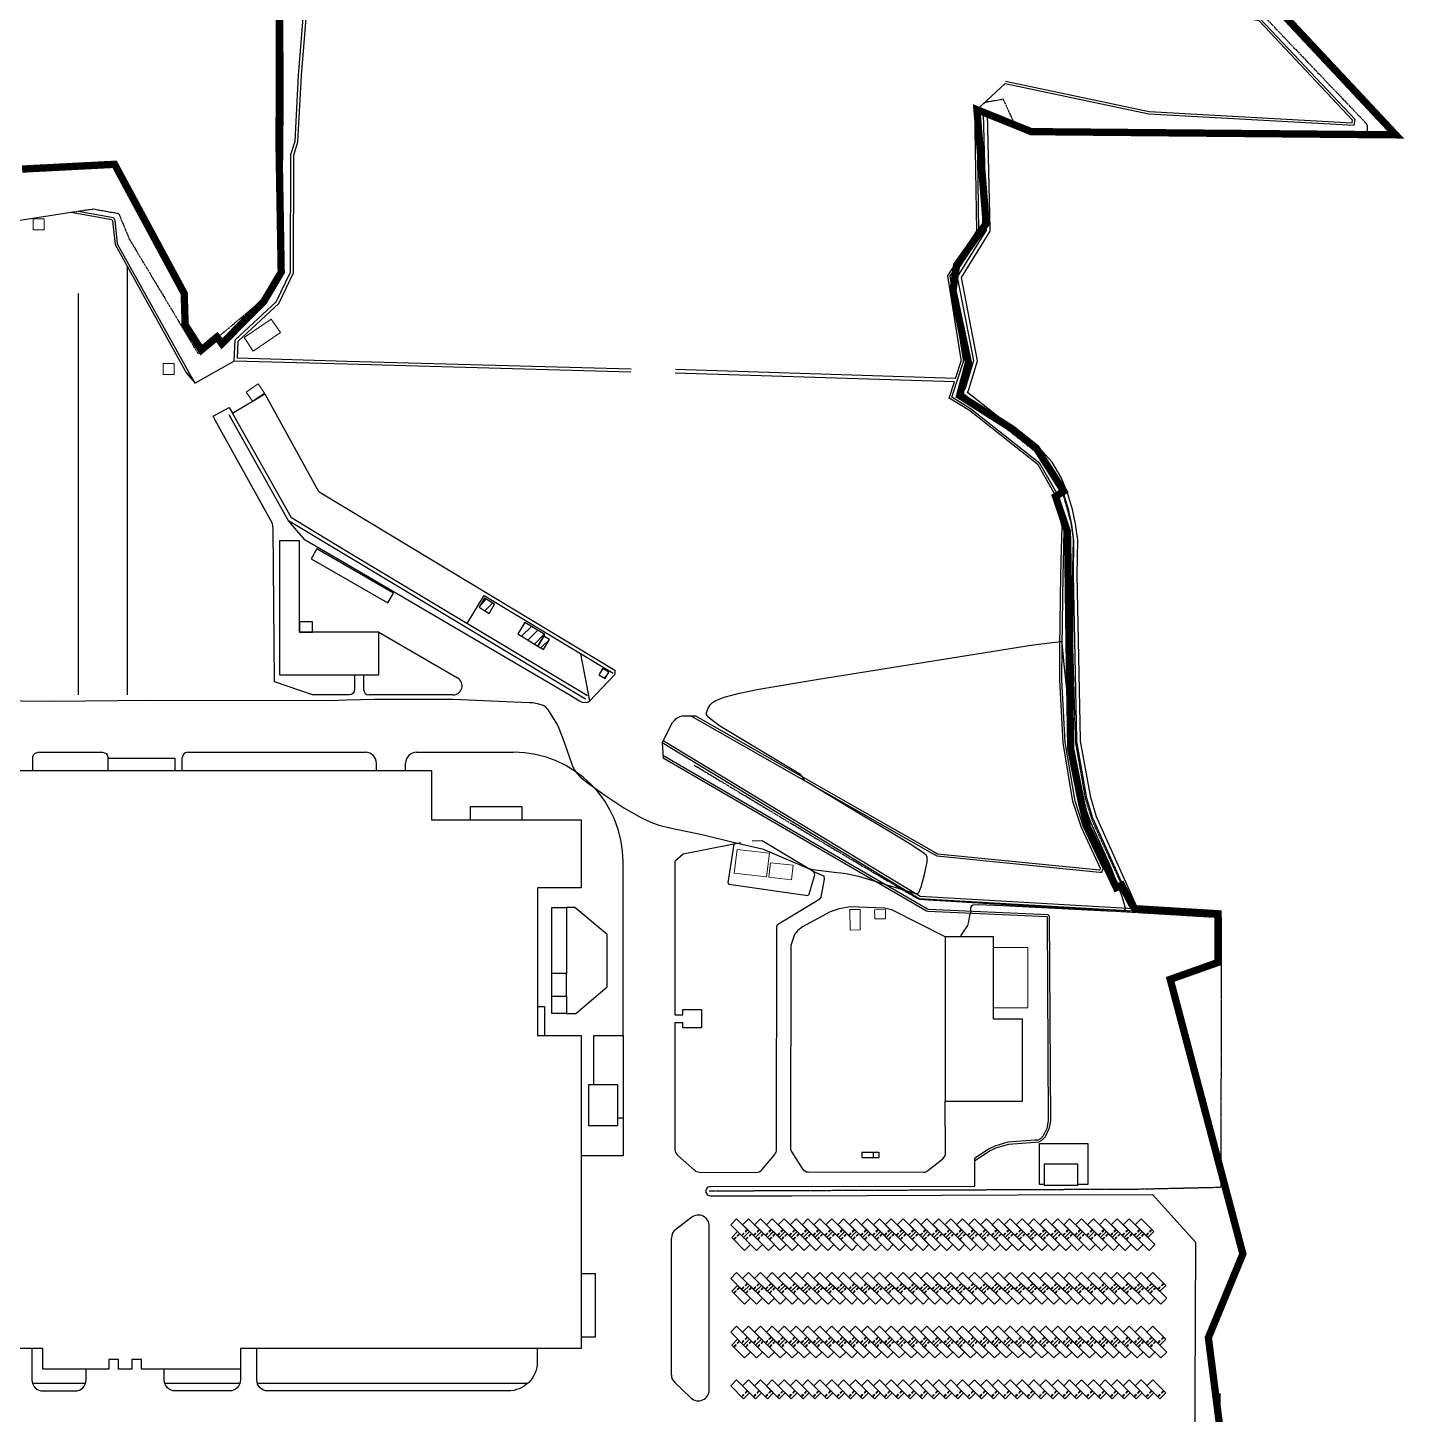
# Model space of a CAD drawing. Header units: millimetres. Extents: x -17369 to 294000, y -718917 to 220315.
# Drawn here: x 279630 to 284884, y -194957 to -189661 of the extents above; entities that cross this region are included whole.
import ezdxf
from ezdxf.xclip import XClip

# ---------------------------------------------------------------- set-up
doc = ezdxf.new("R2010")
doc.units = ezdxf.units.MM
doc.header["$LTSCALE"] = 350
doc.header["$XCLIPFRAME"] = 2
doc.linetypes.add('xref key map$0$PHANTOM2', pattern=[1.25, 0.625, -0.125, 0.125, -0.125, 0.125, -0.125])
for name, color, linetype in [('xref key map$0$CAA001_계곡선', 8, 'Continuous'), ('xref key map$0$CTR', 8, 'Continuous'), ('xref key map$0$L-BLDG', 9, 'Continuous'), ('xref key map$0$L-건물', 8, 'Continuous'), ('xref key map$0$PARK', 8, 'Continuous'), ('xref key map$0$Sol', 173, 'Continuous'), ('xref key map$0$대지경계선', 1, 'Continuous')]:
    doc.layers.add(name, color=color, linetype=linetype)

# ---------------------------------------------------------------- blocks, each defined once
blk = doc.blocks.new('xref key map$0$주차구획2300x5000')
at = {"layer": 'xref key map$0$PARK'}
blk.add_lwpolyline([(0, 0), (2300, 0), (2300, 5000), (0, 5000)], close=True, dxfattribs=at)
at = {"layer": 'xref key map$0$PARK', "color": 8}
for points in [[(250, 700), (850, 700), (850, 850), (250, 850)], [(1450, 700), (2050, 700), (2050, 850), (1450, 850)]]:
    blk.add_lwpolyline(points, close=True, dxfattribs=at)
blk = doc.blocks.new('xref key map')
at = {"layer": 'xref key map$0$Sol'}
h = blk.add_hatch(dxfattribs=at)
h.set_pattern_fill('_USER', color=256, scale=2000, angle=45, pattern_type=0)
h.set_pattern_definition([(45, (127820, -80000), (-1414.2136, 1414.2136), [])])
h.paths.add_polyline_path([(2006904, 1067764), (2008617, 1066731), (2009650, 1068444), (2007937, 1069477)])
h.paths.add_polyline_path([(1990169, 1075617), (1991710, 1074687), (1993363, 1077427), (1991822, 1078357)])
h.paths.add_polyline_path([(1990169, 1075617), (1992080, 1078785), (1986600, 1082091), (1984689, 1078922)])
h.paths.add_polyline_path([(1974142, 1086219), (1976882, 1084566), (1978380, 1087049), (1975640, 1088702)])
at = {"layer": 'xref key map$0$CAA001_계곡선'}
blk.add_lwpolyline([(1937887, 1060871), (1945482, 1061076), (1967023, 1061126), (1987830, 1060210), (1988854, 1060156), (1990040, 1059887), (1991657, 1059402), (1992088, 1059186), (1992519, 1058755), (1992843, 1058378), (1995532, 1053982), (1995967, 1053144), (1997400, 1049346), (1999575, 1043074), (2000165, 1041842), (2000785, 1040951), (2001810, 1039879), (2003698, 1038282), (2008492, 1034777), (2013699, 1031395), (2018532, 1028650), (2021138, 1027414), (2023274, 1026611), (2026333, 1025861), (2035527, 1023943), (2043960, 1021850), (2051526, 1020156), (2052309, 1019904), (2053597, 1019348), (2063590, 1015004), (2064016, 1014824), (2065385, 1014466), (2072002, 1013681), (2073079, 1013569), (2073864, 1013479), (2074919, 1013300), (2077907, 1012625), (2084193, 1010784), (2093242, 1008048), (2094088, 1007948), (2094385, 1008212), (2095025, 1009746), (2096074, 1013468), (2096711, 1016617), (2096709, 1017896), (2096501, 1018338), (2095750, 1018993), (2091793, 1021560), (2086659, 1024735), (2079256, 1029118), (2063820, 1038344), (2063314, 1038674), (2062962, 1039070), (2062830, 1039290), (2062698, 1039488), (2062566, 1039774), (2062390, 1040060), (2062016, 1040455), (2058813, 1042426), (2040646, 1053324), (2039608, 1053995), (2037556, 1055490), (2036697, 1056293), (2036359, 1056854), (2036314, 1057416), (2036783, 1058670), (2037312, 1059521), (2037957, 1060170), (2038853, 1060716), (2041132, 1061593), (2045348, 1062730), (2050661, 1063824), (2066381, 1066490), (2123897, 1075677), (2127136, 1076142), (2132542, 1076814), (2133111, 1076889), (2133216, 1076889), (2133291, 1076874), (2133366, 1076829), (2133426, 1076754), (2133471, 1076649), (2133516, 1076500), (2134059, 1070551), (2134410, 1067222), (2135051, 1061398), (2136555, 1048373), (2137266, 1044238), (2138431, 1037665), (2139768, 1031909), (2140309, 1030142), (2141427, 1027293), (2146916, 1015011), (2149871, 1007151), (2150463, 1005295), (2150723, 1004257), (2150805, 1004012), (2150828, 1003824), (2150816, 1003637), (2150746, 1003508), (2150676, 1003414), (2150605, 1003333), (2150359, 1003251), (2149750, 1003110), (2145862, 1003065), (2117339, 1004541), (2110805, 1004784), (2109156, 1004701), (2108840, 1004586), (2108553, 1004074), (2108519, 1003840), (2108486, 1003511), (2108481, 1003287), (2108514, 1003143), (2108570, 1003012), (2108602, 1002933), (2108616, 1002840), (2108607, 1002756), (2108560, 1002663), (2108518, 1002617), (2108453, 1002547), (2108397, 1002472), (2108346, 1002361), (2108299, 1002195), (2108235, 1001866), (2108001, 1000235), (2107696, 999145), (2106555, 997425), (2105815, 996377)], dxfattribs=at)
at = {"layer": 'xref key map$0$CAA001_계곡선', "flags": 128}
blk.add_lwpolyline([(1493070, 1060567), (1584501, 1060711), (1761880, 1060783), (1773264, 1060574), (1784506, 1060603), (1823676, 1060720), (1831892, 1060812), (1857577, 1060558), (1884206, 1060856), (1933462, 1060752), (1937887, 1060871)], dxfattribs=at)
at = {"layer": 'xref key map$0$CTR', "linetype": 'xref key map$0$PHANTOM2', "ltscale": 2}
blk.add_line((1862614, 1194302), (1868588, 1195219), dxfattribs=at)
at = {"layer": 'xref key map$0$CTR'}
for p, q in [((1877955, 1062231), (1877955, 1179432)), ((1864534, 1062231), (1864534, 1172035)), ((1970882, 1081782), (1975501, 1089440)), ((1975501, 1089440), (2010784, 1068156)), ((1946752, 1079404), (1968237, 1066891)), ((2004435, 1060625), (2001960, 1073479)), ((1942557, 1067704), (1942557, 1063731)), ((1966979, 1062231), (1944057, 1062231)), ((1892949, 1041552), (1892949, 1045052)), ((1894449, 1046552), (1943049, 1046552)), ((1946049, 1041552), (1946049, 1043552)), ((1954049, 1041552), (1954049, 1043552)), ((1957049, 1046552), (1983549, 1046552)), ((2013549, 969052), (2013549, 1016552)), ((1994049, 979796), (1994049, 986052)), ((1998049, 979796), (1998049, 986052)), ((2013549, 946452), (2013549, 936118)), ((2013549, 936118), (2002049, 936118)), ((2032276, 919324), (2027915, 916025)), ((2037086, 872106), (2037086, 916931)), ((2026724, 876264), (2026724, 913633)), ((1866497, 873822), (1852019, 873822)), ((1908676, 873822), (1888197, 873822)), ((1987341, 873822), (1913519, 873822)), ((2027654, 874092), (2032016, 869935))]:
    blk.add_line(p, q, dxfattribs=at)
at = {"layer": 'xref key map$0$CTR', "linetype": 'xref key map$0$PHANTOM2', "ltscale": 2}
for points in [[(1868588, 1195219), (1875513, 1193970), (1875594, 1193890), (1878464, 1186982), (1897201, 1155750), (1897480, 1155750), (1917014, 1172142), (1920093, 1178605), (1920133, 1178965), (1920567, 1224674), (1920226, 1296450), (1920355, 1323213)], [(2189049, 1247658), (2216811, 1218534), (2217049, 1217736), (2217049, 1216858), (2216889, 1216180), (2216569, 1216020), (2158965, 1216503), (2123278, 1217171), (2121057, 1217551), (2117514, 1225202), (2112359, 1224323), (2111045, 1222963), (2111368, 1205041), (2111922, 1189224), (2103855, 1176595), (2107883, 1153793), (2105480, 1145230), (2107387, 1143626), (2115124, 1137656), (2127057, 1128177), (2129936, 1125103), (2132123, 1121207), (2133857, 1116936), (2135623, 1110613), (2136019, 1109002), (2136608, 1104918), (2136357, 1094468), (2136418, 1075189), (2136989, 1055778), (2137229, 1049159), (2139938, 1033749), (2141935, 1027436), (2153323, 1002806)], [(2032882, 1043070), (2069590, 1021005), (2093652, 1006774), (2094570, 1006375), (2177121, 1001360), (2176970, 927573)], [(2037074, 926560), (2154573, 927065), (2176970, 927573)], [(2176833, 865730), (2176825, 871157)]]:
    blk.add_lwpolyline(points, dxfattribs=at)
at = {"layer": 'xref key map$0$CTR'}
for points in [[(2118005, 1229521), (2157288, 1221258), (2213431, 1218108), (2213706, 1219660), (2187775, 1247253), (2185451, 1247692), (2164708, 1251372), (2147379, 1257775), (2143362, 1258354), (2140090, 1258436), (2119487, 1258889), (2117045, 1260229), (2117047, 1262639), (2141134, 1296369), (2147983, 1304766), (2148207, 1305140), (2149267, 1322703)], [(1938093, 1152698), (1907176, 1153559), (1907430, 1159381), (1918665, 1169833), (1922599, 1177951), (1922623, 1210068), (1923791, 1213720), (1924758, 1231749), (1926007, 1247481), (1926373, 1253302), (1929676, 1273470), (1938418, 1302893), (1938428, 1302929)], [(1938094, 1153506), (1908019, 1154344), (1908223, 1159015), (1919326, 1169345), (1923407, 1177765), (1923431, 1209942), (1924592, 1213573), (1925564, 1231696), (1926813, 1247424), (1927177, 1253211), (1930465, 1273289), (1938422, 1300070)], [(2118137, 1230148), (2157372, 1221895), (2212899, 1218779), (2213019, 1219456), (2187451, 1246663), (2185336, 1247062), (2164540, 1250752), (2147220, 1257151), (2143308, 1257715), (2140075, 1257796), (2119316, 1258252), (2116404, 1259850), (2116407, 1262845), (2139829, 1295644)], [(2110348, 1222460), (2118005, 1229521)], [(2032069, 1056549), (2098116, 1018906), (2099342, 1018203), (2143766, 1013761), (2144429, 1013761), (2144761, 1014755), (2139453, 1026202), (2137129, 1033194), (2134442, 1049243), (2133539, 1066398), (2133585, 1075441), (2133840, 1094995), (2134006, 1102217), (2134171, 1108277), (2132229, 1117221), (2127501, 1125590), (2108550, 1140550), (2103379, 1143680), (2106581, 1153456), (2106581, 1154038), (2102955, 1176812), (2110764, 1188805), (2110841, 1189180), (2110348, 1222460)], [(2104426, 1148800), (2105982, 1153552), (2105982, 1153991), (2102327, 1176946), (2110200, 1189037), (2110241, 1189237), (2109749, 1222451)], [(2153091, 1003854), (2142011, 1028494), (2140380, 1033964), (2137597, 1049495), (2137598, 1050054), (2136676, 1095124), (2136802, 1104507), (2136207, 1108897), (2135372, 1112690), (2134057, 1117161), (2132385, 1121235), (2129993, 1125309), (2127479, 1128106), (2106333, 1144769), (2107134, 1146205), (2109415, 1153748), (2105002, 1176627), (2112876, 1189395), (2112876, 1189634), (2112103, 1221291)], [(2154567, 1003095), (2142984, 1028856), (2141389, 1034204), (2138633, 1049586), (2138634, 1050064), (2137712, 1095127), (2137839, 1104570), (2137228, 1109078), (2136376, 1112948), (2135035, 1117504), (2133315, 1121696), (2130833, 1125923), (2128190, 1128864), (2107668, 1145036), (2108093, 1145798), (2110480, 1153693), (2106095, 1176427), (2113912, 1189101), (2113912, 1189646), (2113138, 1221316)], [(1829713, 1174488), (1829202, 1189176), (1862614, 1194302), (1873717, 1192335), (1873916, 1191975), (1874589, 1185508), (1894082, 1150323), (1896476, 1147527)], [(1864523, 1194595), (1874118, 1192895), (1874521, 1192165), (1875194, 1185698), (1894626, 1150624)], [(1907176, 1153559), (1896476, 1147527), (1894626, 1150624)], [(2015682, 1151346), (1938094, 1153506)], [(2015660, 1150538), (1938093, 1152698)], [(2104131, 1147901), (2027776, 1150298)], [(2104426, 1148800), (2027806, 1151260)], [(2033301, 1056536), (2098413, 1019426), (2099529, 1018786), (2143796, 1014360), (2143997, 1014360), (2144117, 1014719), (2138895, 1025981), (2136546, 1033049), (2133845, 1049178), (2132940, 1066384), (2132986, 1075447), (2133241, 1095006), (2133407, 1102232), (2133570, 1108221), (2131663, 1117005), (2127037, 1125193), (2108208, 1140057), (2102661, 1143414), (2104131, 1147901)], [(2003808, 1062020), (1937978, 1101531), (1929861, 1106403), (1922802, 1110683), (1906669, 1139356)], [(2003263, 1061111), (1937976, 1100297), (1929314, 1105495), (1922015, 1109921)], [(2024158, 1049149), (2027023, 1054731), (2027542, 1055289), (2027981, 1055728), (2028261, 1055967), (2029100, 1056366), (2029539, 1056525), (2029978, 1056565), (2030577, 1056564), (2033301, 1056536)], [(2024158, 1049149), (2024430, 1045044)], [(2024193, 1049217), (2094524, 1006546), (2154567, 1003095)], [(2024503, 1049822), (2094731, 1007213), (2153091, 1003854)], [(2024384, 1045732), (2096741, 1003726), (2096931, 1003655), (2129631, 1002216), (2130071, 1001771), (2130370, 945720), (2129904, 943486), (2128914, 941298), (2127975, 940362), (2127081, 939915), (2126211, 939825), (2118880, 939279), (2115388, 938236), (2113945, 937554), (2109705, 934786)], [(2024430, 1045044), (2096495, 1003208), (2096815, 1003088), (2129382, 1001655), (2129501, 1001535), (2129798, 945778), (2129357, 943664), (2128436, 941629), (2127637, 940832), (2126918, 940473), (2126160, 940394), (2118776, 939845), (2115183, 938771), (2113665, 938054), (2109705, 935469)], [(2045680, 1021743), (2043803, 1021423), (2042158, 1010806), (2042397, 1010447), (2064072, 1007397), (2064431, 1007716), (2065952, 1013064), (2065833, 1013423), (2065673, 1013822), (2051588, 1022336), (2048834, 1022260)], [(1998049, 975064), (2000606, 975064), (2009128, 982417), (2009128, 996735), (2000341, 1004052), (1998049, 1004052)], [(2037383, 927737), (2109705, 927837), (2109705, 935469)], [(2037383, 925202), (2059695, 925194), (2121350, 925441), (2158320, 925560), (2170092, 912560), (2169715, 829240)]]:
    blk.add_lwpolyline(points, dxfattribs=at)
for points in [[(1940082, 1067704), (1940082, 1063730, -0.4043155), (1938633, 1062231), (1928575, 1062231), (1918209, 1065800), (1917802, 1107826), (1917626, 1109193), (1901912, 1137436), (1901419, 1138501), (1905802, 1140917), (1906669, 1139356), (1915562, 1144652), (1930156, 1118054), (1930396, 1117817), (1938004, 1113227), (2011300, 1069012), (2011225, 1068196), (2011144, 1067717), (2004352, 1060537), (2003873, 1060218), (2003434, 1060098), (2002436, 1060179), (2001602, 1060510), (1998727, 1062287), (1938290, 1097751), (1926584, 1104620), (1922015, 1109921), (1905746, 1138836)], [(1852062, 1041552), (1852062, 1045052, -0.4142136), (1853562, 1046552), (1871149, 1046552, -0.4142136), (1872649, 1045052), (1872649, 1044902)], [(2043803, 1021423), (2029909, 1018708), (2027694, 1016702), (2027694, 996892), (2027694, 974744), (2029870, 974744), (2029870, 976178), (2034930, 976178), (2034930, 971130), (2029871, 971130), (2029871, 972548), (2027694, 972548), (2027694, 937847, 0.2172739), (2028372, 936331), (2033071, 932188, 0.181218), (2034383, 931688), (2049918, 931602, 0.2232648), (2051461, 932317), (2055008, 936547, 0.1756722), (2055475, 937828), (2055602, 998859), (2055762, 999419), (2067344, 1006476), (2067704, 1006955), (2068626, 1011865), (2068467, 1012623), (2065673, 1013822)], [(2101586, 996079), (2087023, 1003427), (2084987, 1003907), (2075606, 1004274), (2072573, 1003757), (2070176, 1002920), (2062588, 998815), (2061230, 997737), (2060432, 996741), (2059710, 994825), (2059430, 993668), (2059308, 938244, 0.1424908), (2059617, 937171), (2062459, 932677, 0.2566337), (2064146, 931746), (2095645, 931684, 0.1705856), (2096897, 932121), (2100944, 935353, 0.2301096), (2101696, 936931), (2101586, 951079)], [(1851847, 883452), (1851847, 874822, 0.4142136), (1854847, 871822), (1863668, 871822, 0.4142136), (1866668, 874822), (1866668, 877734)], [(1990049, 883452), (1990049, 879822, -0.4142136), (1982049, 871822), (1916347, 871822, -0.4142136), (1913347, 874822), (1913347, 883452)], [(1908847, 877734), (1908847, 874822, -0.4142136), (1905847, 871822), (1891026, 871822, -0.4142136), (1888026, 874822), (1888026, 877734)]]:
    blk.add_lwpolyline(points, format="xyb", dxfattribs=at)
for centre, radius, start, end in [((1966979, 1064731), 2500, 270, 59.78495), ((1944057, 1063731), 1500, 180, 270), ((1894449, 1045052), 1500, 90, 180), ((1943049, 1043552), 3000, 0, 90), ((1957049, 1043552), 3000, 90, 180), ((1983549, 1016552), 30000, 0, 90), ((2037383, 926469), 1267, 89.99992, 270.00012), ((2034086, 916931), 3000, 0, 127.09933), ((2029724, 913633), 3000, 127.09933, 180), ((2029724, 876264), 3000, 180, 226.3714), ((2034086, 872106), 3000, 226.3714, 0)]:
    blk.add_arc(centre, radius, start, end, dxfattribs=at)
at = {"layer": 'xref key map$0$L-BLDG'}
for p, q in [((1872649, 1044902), (1890949, 1044902)), ((1872649, 1041552), (1872649, 1044902)), ((1890949, 1044902), (1890949, 1041552)), ((1802299, 1041552), (1961099, 1041552)), ((1961099, 1041552), (1961099, 1028052)), ((1971799, 1031752), (1985799, 1031752)), ((1971799, 1028052), (1971799, 1031752)), ((1985799, 1031752), (1985799, 1028052)), ((1961099, 1028052), (2002049, 1028052)), ((2002049, 1028052), (2002049, 1009452)), ((2002049, 1009452), (1990099, 1009452)), ((1990099, 1009452), (1990099, 969052)), ((1990099, 977017), (1992064, 977017)), ((1992064, 977017), (1992064, 969052)), ((1990099, 969052), (2002049, 969052)), ((2002049, 969052), (2002049, 883452)), ((2005549, 969052), (2013549, 969052)), ((2005549, 955552), (2005549, 969052)), ((2013549, 969052), (2013549, 946452)), ((2013549, 946452), (2012049, 946452)), ((2078790, 937108), (2083436, 937108)), ((2078790, 937108), (2078790, 935708)), ((2082040, 935708), (2082040, 937108)), ((2083436, 937108), (2083436, 935708)), ((2078790, 935708), (2083436, 935708)), ((2005949, 903902), (2002049, 903902)), ((2005949, 886602), (2005949, 903902)), ((2002049, 886602), (2005949, 886602)), ((1854847, 883452), (1716899, 883452)), ((1854847, 877734), (1854847, 883452)), ((1872847, 880434), (1872847, 877734)), ((1875547, 880434), (1872847, 880434)), ((1875547, 877734), (1875547, 880434)), ((1881847, 880434), (1879147, 880434)), ((1879147, 880434), (1879147, 877734)), ((1881847, 877734), (1881847, 880434)), ((2002049, 883452), (1908847, 883452)), ((1908847, 883452), (1908847, 877734)), ((1872847, 877734), (1854847, 877734)), ((1879147, 877734), (1875547, 877734)), ((1908847, 877734), (1881847, 877734))]:
    blk.add_line(p, q, dxfattribs=at)
for points in [[(1946752, 1079404), (1925052, 1079404), (1925052, 1104404), (1919552, 1104404), (1919552, 1067704), (1946752, 1067704)], [(1950710, 1090104), (1929752, 1102204), (1928202, 1099519), (1949160, 1087419)], [(1974142, 1086219), (1976882, 1084566), (1978380, 1087049), (1975640, 1088702)], [(1928552, 1082234), (1925052, 1082234), (1925052, 1079404), (1928552, 1079404)], [(1990169, 1075617), (1992080, 1078785), (1986600, 1082091), (1984689, 1078922)], [(1990169, 1075617), (1991710, 1074687), (1993363, 1077427), (1991822, 1078357)], [(2006904, 1067764), (2008617, 1066731), (2009650, 1068444), (2007937, 1069477)], [(2004049, 955552), (2004049, 944452), (2012049, 944452), (2012049, 955552)], [(2128648, 928150), (2137848, 928150), (2137848, 933850), (2128648, 933850)]]:
    blk.add_lwpolyline(points, close=True, dxfattribs=at)
at = {"layer": 'xref key map$0$L-BLDG', "linetype": 'ByBlock', "lineweight": 9}
for points in [[(2043932, 1013510), (2044683, 1019967), (2053520, 1018940), (2052770, 1012483), (2043932, 1013510)], [(2059527, 1011698), (2059985, 1015641), (2053861, 1016352), (2053403, 1012410), (2059527, 1011698), (2053403, 1012410)]]:
    blk.add_lwpolyline(points, dxfattribs=at)
at = {"layer": 'xref key map$0$L-BLDG'}
for points in [[(1994049, 986052), (1994049, 1004052), (1998049, 1004052), (1998049, 986052), (1994049, 986052)], [(1994049, 975064), (1994049, 979796), (1998049, 979796), (1998049, 975064), (1994049, 975064)], [(2128648, 928300), (2127398, 928300), (2127398, 939500), (2140598, 939500), (2140598, 928300), (2137848, 928300)]]:
    blk.add_lwpolyline(points, dxfattribs=at)
at = {"layer": 'xref key map$0$L-BLDG', "lineweight": 30}
blk.add_lwpolyline([(2122786, 951079), (2122786, 973579), (2114836, 973579), (2114836, 996079), (2101586, 996079), (2101586, 951079)], close=True, dxfattribs=at)
at = {"layer": 'xref key map$0$L-건물', "lineweight": 9}
for points in [[(1852210, 1192476), (1855210, 1192476), (1855210, 1189476), (1852210, 1189476)], [(1919821, 1161362), (1912378, 1156303), (1909848, 1160024), (1917291, 1165084)], [(1890696, 1149933), (1887696, 1149933), (1887696, 1152933), (1890696, 1152933)], [(1915427, 1144851), (1912119, 1142602), (1910433, 1145083), (1913741, 1147332)], [(2082301, 1003479), (2085301, 1003502), (2085320, 1001002), (2082320, 1000979)]]:
    blk.add_lwpolyline(points, close=True, dxfattribs=at)
at = {"layer": 'xref key map$0$L-건물', "linetype": 'ByBlock', "lineweight": 9}
blk.add_lwpolyline([(2075591, 997930), (2078391, 997952), (2078348, 1003551), (2075548, 1003530)], close=True, dxfattribs=at)
at = {"layer": 'xref key map$0$L-건물', "lineweight": 9}
blk.add_lwpolyline([(2114836, 993137), (2124210, 993137), (2124197, 976610), (2114836, 976610)], dxfattribs=at)
at = {"layer": 'xref key map$0$대지경계선', "linetype": 'xref key map$0$PHANTOM2', "ltscale": 15, "const_width": 2000}
for points in [[(1849158, 1206116), (1874448, 1207426), (1877294, 1202143), (1893488, 1172086), (1893738, 1163526), (1898177, 1156623), (1902444, 1160166), (1903798, 1158354), (1915237, 1169865), (1920015, 1177929), (1919423, 1212302), (1919457, 1221359), (1919468, 1296982)], [(2188736, 1254054), (2224823, 1215485), (2127217, 1216346), (2125106, 1216364), (2110284, 1222369), (2112810, 1191235), (2104710, 1179811), (2103745, 1172876), (2107951, 1153167), (2105536, 1144147), (2119912, 1135040), (2126477, 1129820), (2134031, 1117970), (2131787, 1116547), (2135022, 1106945), (2135119, 1102936), (2135483, 1074921), (2135919, 1047465), (2138850, 1032818), (2140437, 1026292), (2148402, 1009518), (2149876, 1010171), (2152678, 1004866), (2153478, 1003765), (2176208, 1002366), (2176200, 996991), (2176188, 989056), (2163148, 984426), (2183008, 909306), (2173576, 886386), (2175423, 871918), (2181798, 821966)]]:
    blk.add_lwpolyline(points, dxfattribs=at)
at = {"layer": 'xref key map$0$PARK'}
for p, rotation in [((2046470, 913770), 45), ((2049723, 913770), 45), ((2052975, 913770), 45), ((2056228, 913770), 45), ((2059481, 913770), 45), ((2062734, 913770), 45), ((2065986, 913770), 45), ((2069239, 913770), 45), ((2072492, 913770), 45), ((2075744, 913770), 45), ((2078997, 913770), 45), ((2082250, 913770), 45), ((2085502, 913770), 45), ((2088755, 913770), 45), ((2092008, 913770), 45), ((2095260, 913770), 45), ((2098513, 913770), 45), ((2101766, 913770), 45), ((2105019, 913770), 45), ((2108271, 913770), 45), ((2111524, 913770), 45), ((2114777, 913770), 45), ((2118029, 913770), 45), ((2121282, 913770), 45), ((2124535, 913770), 45), ((2127787, 913770), 45), ((2131040, 913770), 45), ((2134293, 913770), 45), ((2137545, 913770), 45), ((2140798, 913770), 45), ((2144051, 913770), 45), ((2147304, 913770), 45), ((2150556, 913770), 45), ((2153809, 913770), 45), ((2157062, 913770), 45), ((2044844, 915396), 224.9999999999999), ((2048096, 915396), 224.9999999999999), ((2051349, 915396), 224.9999999999999), ((2054602, 915396), 224.9999999999999), ((2057855, 915396), 224.9999999999999), ((2061107, 915396), 224.9999999999999), ((2064360, 915396), 224.9999999999999), ((2067613, 915396), 224.9999999999999), ((2070865, 915396), 224.9999999999999), ((2074118, 915396), 224.9999999999999), ((2077371, 915396), 224.9999999999999), ((2080623, 915396), 224.9999999999999), ((2083876, 915396), 224.9999999999999), ((2087129, 915396), 224.9999999999999), ((2090381, 915396), 224.9999999999999), ((2093634, 915396), 224.9999999999999), ((2096887, 915396), 224.9999999999999), ((2100140, 915396), 224.9999999999999), ((2103392, 915396), 224.9999999999999), ((2106645, 915396), 224.9999999999999), ((2109898, 915396), 224.9999999999999), ((2113150, 915396), 224.9999999999999), ((2116403, 915396), 224.9999999999999), ((2119656, 915396), 224.9999999999999), ((2122908, 915396), 224.9999999999999), ((2126161, 915396), 224.9999999999999), ((2129414, 915396), 224.9999999999999), ((2132666, 915396), 224.9999999999999), ((2135919, 915396), 224.9999999999999), ((2139172, 915396), 224.9999999999999), ((2142424, 915396), 224.9999999999999), ((2145677, 915396), 224.9999999999999), ((2148930, 915396), 224.9999999999999), ((2152183, 915396), 224.9999999999999), ((2155435, 915396), 224.9999999999999), ((2046470, 899072), 45), ((2049723, 899072), 45), ((2052975, 899072), 45), ((2056228, 899072), 45), ((2059481, 899072), 45), ((2062734, 899072), 45), ((2065986, 899072), 45), ((2069239, 899072), 45), ((2072492, 899072), 45), ((2075744, 899072), 45), ((2078997, 899072), 45), ((2082250, 899072), 45), ((2085502, 899072), 45), ((2088755, 899072), 45), ((2092008, 899072), 45), ((2095260, 899072), 45), ((2098513, 899072), 45), ((2101766, 899072), 45), ((2105019, 899072), 45), ((2108271, 899072), 45), ((2111524, 899072), 45), ((2114777, 899072), 45), ((2118029, 899072), 45), ((2121282, 899072), 45), ((2124535, 899072), 45), ((2127787, 899072), 45), ((2131040, 899072), 45), ((2134293, 899072), 45), ((2137545, 899072), 45), ((2140798, 899072), 45), ((2144051, 899072), 45), ((2147304, 899072), 45), ((2150556, 899072), 45), ((2153809, 899072), 45), ((2157062, 899072), 45), ((2160314, 899072), 45), ((2044844, 900699), 224.9999999999999), ((2048096, 900699), 224.9999999999999), ((2051349, 900699), 224.9999999999999), ((2054602, 900699), 224.9999999999999), ((2057855, 900699), 224.9999999999999), ((2061107, 900699), 224.9999999999999), ((2064360, 900699), 224.9999999999999), ((2067613, 900699), 224.9999999999999), ((2070865, 900699), 224.9999999999999), ((2074118, 900699), 224.9999999999999), ((2077371, 900699), 224.9999999999999), ((2080623, 900699), 224.9999999999999), ((2083876, 900699), 224.9999999999999), ((2087129, 900699), 224.9999999999999), ((2090381, 900699), 224.9999999999999), ((2093634, 900699), 224.9999999999999), ((2096887, 900699), 224.9999999999999), ((2100140, 900699), 224.9999999999999), ((2103392, 900699), 224.9999999999999), ((2106645, 900699), 224.9999999999999), ((2109898, 900699), 224.9999999999999), ((2113150, 900699), 224.9999999999999), ((2116403, 900699), 224.9999999999999), ((2119656, 900699), 224.9999999999999), ((2122908, 900699), 224.9999999999999), ((2126161, 900699), 224.9999999999999), ((2129414, 900699), 224.9999999999999), ((2132666, 900699), 224.9999999999999), ((2135919, 900699), 224.9999999999999), ((2139172, 900699), 224.9999999999999), ((2142424, 900699), 224.9999999999999), ((2145677, 900699), 224.9999999999999), ((2148930, 900699), 224.9999999999999), ((2152183, 900699), 224.9999999999999), ((2155435, 900699), 224.9999999999999), ((2158688, 900699), 224.9999999999999), ((2046470, 884375), 45), ((2049723, 884375), 45), ((2052975, 884375), 45), ((2056228, 884375), 45), ((2059481, 884375), 45), ((2062734, 884375), 45), ((2065986, 884375), 45), ((2069239, 884375), 45), ((2072492, 884375), 45), ((2075744, 884375), 45), ((2078997, 884375), 45), ((2082250, 884375), 45), ((2085502, 884375), 45), ((2088755, 884375), 45), ((2092008, 884375), 45), ((2095260, 884375), 45), ((2098513, 884375), 45), ((2101766, 884375), 45), ((2105019, 884375), 45), ((2108271, 884375), 45), ((2111524, 884375), 45), ((2114777, 884375), 45), ((2118029, 884375), 45), ((2121282, 884375), 45), ((2124535, 884375), 45), ((2127787, 884375), 45), ((2131040, 884375), 45), ((2134293, 884375), 45), ((2137545, 884375), 45), ((2140798, 884375), 45), ((2144051, 884375), 45), ((2147304, 884375), 45), ((2150556, 884375), 45), ((2153809, 884375), 45), ((2157062, 884375), 45), ((2160314, 884375), 45), ((2044844, 886001), 224.9999999999999), ((2048096, 886001), 224.9999999999999), ((2051349, 886001), 224.9999999999999), ((2054602, 886001), 224.9999999999999), ((2057855, 886001), 224.9999999999999), ((2061107, 886001), 224.9999999999999), ((2064360, 886001), 224.9999999999999), ((2067613, 886001), 224.9999999999999), ((2070865, 886001), 224.9999999999999), ((2074118, 886001), 224.9999999999999), ((2077371, 886001), 224.9999999999999), ((2080623, 886001), 224.9999999999999), ((2083876, 886001), 224.9999999999999), ((2087129, 886001), 224.9999999999999), ((2090381, 886001), 224.9999999999999), ((2093634, 886001), 224.9999999999999), ((2096887, 886001), 224.9999999999999), ((2100140, 886001), 224.9999999999999), ((2103392, 886001), 224.9999999999999), ((2106645, 886001), 224.9999999999999), ((2109898, 886001), 224.9999999999999), ((2113150, 886001), 224.9999999999999), ((2116403, 886001), 224.9999999999999), ((2119656, 886001), 224.9999999999999), ((2122908, 886001), 224.9999999999999), ((2126161, 886001), 224.9999999999999), ((2129414, 886001), 224.9999999999999), ((2132666, 886001), 224.9999999999999), ((2135919, 886001), 224.9999999999999), ((2139172, 886001), 224.9999999999999), ((2142424, 886001), 224.9999999999999), ((2145677, 886001), 224.9999999999999), ((2148930, 886001), 224.9999999999999), ((2152183, 886001), 224.9999999999999), ((2155435, 886001), 224.9999999999999), ((2158688, 886001), 224.9999999999999), ((2046470, 869678), 45), ((2049723, 869678), 45), ((2052975, 869678), 45), ((2056228, 869678), 45), ((2059481, 869678), 45), ((2062734, 869678), 45), ((2065986, 869678), 45), ((2069239, 869678), 45), ((2072492, 869678), 45), ((2075744, 869678), 45), ((2078997, 869678), 45), ((2082250, 869678), 45), ((2085502, 869678), 45), ((2088755, 869678), 45), ((2092008, 869678), 45), ((2095260, 869678), 45), ((2098513, 869678), 45), ((2101766, 869678), 45), ((2105019, 869678), 45), ((2108271, 869678), 45), ((2111524, 869678), 45), ((2114777, 869678), 45), ((2118029, 869678), 45), ((2121282, 869678), 45), ((2124535, 869678), 45), ((2127787, 869678), 45), ((2131040, 869678), 45), ((2134293, 869678), 45), ((2137545, 869678), 45), ((2140798, 869678), 45), ((2144051, 869678), 45), ((2147304, 869678), 45), ((2150556, 869678), 45), ((2153809, 869678), 45), ((2157062, 869678), 45), ((2160314, 869678), 45)]:
    blk.add_blockref('xref key map$0$주차구획2300x5000', p, dxfattribs=dict(at, rotation=rotation))

msp = doc.modelspace()

# ---------------------------------------------------------------- block references
ref = msp.add_blockref('xref key map', (253797.2, -207036.5), dxfattribs=dict(xscale=0.01395821451102549, yscale=0.01395821451102549, zscale=0.01395821451102549))
XClip(ref).set_block_clipping_path([(-0.0000000075, 167165.6021255665), (2389260.125662934, 1718467.6565462798)])

doc.saveas('drawing.dxf')
